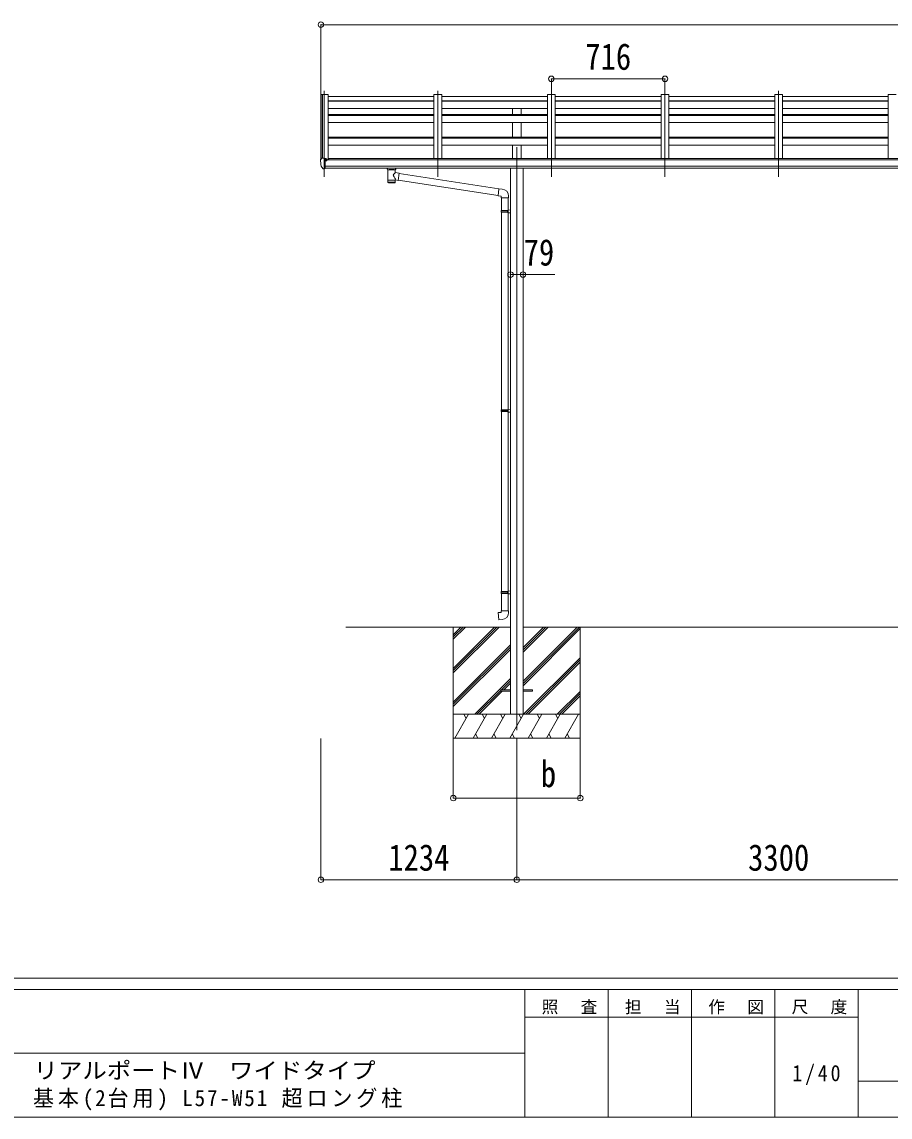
# Model space of a CAD drawing. Units: millimetres at full size. Extents: x -9783 to 9892, y -6828 to 6752.
# Drawn here: x 36 to 5506, y -6828 to 74 of the extents above; entities that cross this region are included whole.
import ezdxf
from ezdxf.enums import TextEntityAlignment as Align

# ---------------------------------------------------------------- set-up
doc = ezdxf.new("R2010")
doc.units = ezdxf.units.MM
doc.header["$LTSCALE"] = 35
doc.header["$PDMODE"] = 32
doc.header["$PDSIZE"] = 35
for name, color, linetype, lineweight in [('0-0_0', 7, 'Continuous', 9), ('0-1_本体', 4, 'Continuous', 9), ('0-2_部品', 7, 'Continuous', 9), ('0-8_PARTS2', 2, 'Continuous', 9), ('0-A_寸法', 6, 'Continuous', 9), ('F-0_240', 7, 'Continuous', 9)]:
    doc.layers.add(name, color=color, linetype=linetype, lineweight=lineweight)
doc.styles.add('ＭＳ ゴシック', font='')
doc.styles.get('ＭＳ ゴシック').set_extended_font_data('MS Gothic')

msp = doc.modelspace()

# ---------------------------------------------------------------- linework, layer by layer
at = {"layer": '0-0_0'}
for p, q in [((2078.08, -3739.42), (3114.58, -3739.42)), ((2754.08, -3739.42), (2754.08, -4439.42)), ((2754.08, -4000.15), (3014.81, -3739.42)), ((2754.08, -4014.29), (3028.96, -3739.42)), ((2754.08, -4028.44), (3043.1, -3739.42)), ((2754.08, -3816.31), (2830.96, -3739.42)), ((2754.08, -3802.16), (2816.82, -3739.42)), ((2754.08, -3788.02), (2802.68, -3739.42)), ((3193.58, -4081.15), (3535.31, -3739.42)), ((3193.58, -4095.29), (3549.46, -3739.42)), ((3193.58, -3897.3), (3351.46, -3739.42)), ((3193.58, -3883.16), (3337.32, -3739.42)), ((3193.58, -3869.02), (3323.18, -3739.42)), ((3193.58, -3739.42), (6414.58, -3739.42)), ((3193.58, -4109.44), (3554.08, -3748.94)), ((3554.08, -3739.42), (3554.08, -4439.42)), ((2754.08, -4212.28), (3114.58, -3851.79)), ((2754.08, -4226.43), (3114.58, -3865.93)), ((2754.08, -4240.57), (3114.58, -3880.07)), ((3197.44, -4289.42), (3554.08, -3932.79)), ((3211.58, -4289.42), (3554.08, -3946.93)), ((3225.73, -4289.42), (3554.08, -3961.07)), ((2889.07, -4289.42), (3114.58, -4063.92)), ((2903.22, -4289.42), (3054.08, -4138.56)), ((3057.73, -4134.91), (3114.58, -4078.06)), ((3071.87, -4134.91), (3114.58, -4092.2)), ((2917.36, -4289.42), (3062.87, -4143.91)), ((3409.57, -4289.42), (3554.08, -4144.92)), ((3423.72, -4289.42), (3554.08, -4159.06)), ((3437.86, -4289.42), (3554.08, -4173.2)), ((3554.08, -4289.42), (2754.08, -4289.42)), ((2764.37, -4439.42), (2850.97, -4289.42)), ((2835.97, -4315.41), (2820.97, -4289.42)), ((2879.84, -4439.42), (2966.44, -4289.42)), ((2951.44, -4315.41), (2936.44, -4289.42)), ((2995.31, -4439.42), (3081.91, -4289.42)), ((3066.91, -4315.41), (3051.91, -4289.42)), ((3110.78, -4439.42), (3197.38, -4289.42)), ((3182.38, -4315.41), (3167.38, -4289.42)), ((3226.25, -4439.42), (3312.85, -4289.42)), ((3297.85, -4315.41), (3282.85, -4289.42)), ((3341.72, -4439.42), (3428.32, -4289.42)), ((3398.32, -4289.42), (3413.32, -4315.41)), ((3457.19, -4439.42), (3543.8, -4289.42)), ((2894.84, -4413.45), (2909.84, -4439.42)), ((3010.31, -4413.44), (3025.31, -4439.42)), ((3125.78, -4413.44), (3140.78, -4439.42)), ((3241.25, -4413.45), (3256.25, -4439.42)), ((3356.72, -4413.45), (3371.72, -4439.42)), ((3472.19, -4413.45), (3487.19, -4439.42)), ((2754.08, -4439.42), (3554.08, -4439.42))]:
    msp.add_line(p, q, dxfattribs=at)
at = {"layer": '0-1_本体'}
for p, q in [((1920.09, -384.55), (1920.08, -790.19)), ((1921.03, -383.67), (1928.87, -383.26)), ((1929.08, -383.34), (1929.08, -783.65)), ((1929.16, -383.45), (1929.78, -385.07)), ((1965.08, -383.25), (1965.08, -793.83)), ((1965.08, -396.25), (2631.08, -396.25)), ((2631.08, -383.85), (2631.08, -787.12)), ((2681.08, -383.85), (2631.08, -383.85)), ((2681.08, -383.85), (2681.08, -787.12)), ((2681.08, -396.25), (3347.08, -396.25)), ((3347.08, -383.85), (3347.08, -787.12)), ((3397.08, -383.85), (3347.08, -383.85)), ((3397.08, -383.85), (3397.08, -787.12)), ((3397.08, -396.25), (4063.08, -396.25)), ((4063.08, -383.85), (4063.08, -783.43)), ((4113.08, -383.85), (4063.08, -383.85)), ((4113.08, -383.85), (4113.08, -783.43)), ((4113.08, -396.25), (4779.08, -396.25)), ((4779.08, -383.85), (4779.08, -783.43)), ((4829.08, -383.85), (4779.08, -383.85)), ((4829.08, -383.85), (4829.08, -783.43)), ((4829.08, -396.25), (5495.08, -396.25)), ((5495.08, -383.85), (5495.08, -783.43)), ((5545.08, -383.85), (5495.08, -383.85)), ((1965.08, -422.96), (2631.08, -422.96)), ((1965.08, -425.81), (2631.08, -425.81)), ((1965.08, -470.54), (2631.08, -470.54)), ((2681.08, -422.96), (3347.08, -422.96)), ((2681.08, -425.81), (3347.08, -425.81)), ((2681.08, -470.54), (3347.08, -470.54)), ((3126.58, -509.08), (3126.58, -470.39)), ((3181.58, -509.08), (3181.58, -470.39)), ((3397.08, -422.96), (4063.08, -422.96)), ((3397.08, -425.81), (4063.08, -425.81)), ((3397.08, -470.54), (4063.08, -470.54)), ((4113.08, -422.96), (4779.08, -422.96)), ((4113.08, -425.81), (4779.08, -425.81)), ((4113.08, -470.54), (4779.08, -470.54)), ((4829.08, -422.96), (5495.08, -422.96)), ((4829.08, -425.81), (5495.08, -425.81)), ((4829.08, -470.54), (5495.08, -470.54)), ((1965.08, -509.23), (2631.08, -509.23)), ((1965.08, -514.52), (2631.08, -514.52)), ((2681.08, -509.23), (3347.08, -509.23)), ((2681.08, -514.52), (3347.08, -514.52)), ((3397.08, -509.23), (4063.08, -509.23)), ((3397.08, -514.52), (4063.08, -514.52)), ((4113.08, -509.23), (4779.08, -509.23)), ((4113.08, -514.52), (4779.08, -514.52)), ((4829.08, -509.23), (5495.08, -509.23)), ((4829.08, -514.52), (5495.08, -514.52)), ((1965.08, -558.6), (2631.08, -558.6)), ((2681.08, -558.6), (3347.08, -558.6)), ((3126.58, -652), (3126.58, -558.45)), ((3181.58, -652), (3181.58, -558.45)), ((3397.08, -558.6), (4063.08, -558.6)), ((4113.08, -558.6), (4779.08, -558.6)), ((4829.08, -558.6), (5495.08, -558.6)), ((1965.08, -652.16), (2631.08, -652.16)), ((1965.08, -658.95), (2631.08, -658.95)), ((2681.08, -652.16), (3347.08, -652.16)), ((2681.08, -658.95), (3347.08, -658.95)), ((3397.08, -652.16), (4063.08, -652.16)), ((3397.08, -658.95), (4063.08, -658.95)), ((4113.08, -652.16), (4779.08, -652.16)), ((4113.08, -658.95), (4779.08, -658.95)), ((4829.08, -652.16), (5495.08, -652.16)), ((4829.08, -658.95), (5495.08, -658.95)), ((1965.08, -702.5), (2631.08, -702.5)), ((2681.08, -702.5), (3347.08, -702.5)), ((3126.58, -786.97), (3126.58, -702.35)), ((3181.58, -786.97), (3181.58, -702.35)), ((3397.08, -702.5), (4063.08, -702.5)), ((4113.08, -702.5), (4779.08, -702.5)), ((4829.08, -702.5), (5495.08, -702.5)), ((7661.58, -793.83), (1946.58, -793.83)), ((1970.08, -793.83), (1970.08, -787.12)), ((7638.08, -787.12), (1970.08, -787.12)), ((1946.58, -835.05), (7661.58, -835.05)), ((7661.58, -846.9), (1946.58, -846.82)), ((3114.58, -846.84), (3114.58, -4289.42)), ((3193.58, -846.84), (3193.58, -4289.42))]:
    msp.add_line(p, q, dxfattribs=at)
msp.add_lwpolyline([(1929.78, -783.65), (1929.78, -383.25), (1965.08, -383.25)], dxfattribs=at)
msp.add_circle((1954.06, -798.56), 3, dxfattribs=at)
for centre, radius, start, end in [((1921.08, -384.67), 1, 93, 173.32986), ((1928.88, -383.56), 0.301, 21.06327, 92.86679)]:
    msp.add_arc(centre, radius, start, end, dxfattribs=at)
at = {"layer": '0-2_部品'}
for p, q in [((1918.08, -793.06), (1918.08, -793.69)), ((1924.99, -784.26), (1920.93, -790.07)), ((1928.08, -783.69), (1925.75, -783.83)), ((1940.08, -783.69), (1928.08, -783.69)), ((1941.58, -784.61), (1940.08, -784.61)), ((1946.58, -793.42), (1940.08, -793.03)), ((1941.58, -784.61), (1941.58, -790.78)), ((1951.26, -786.11), (1941.58, -785.38)), ((1941.58, -788.38), (1955.58, -788.43)), ((1946.58, -790.78), (1941.58, -790.78)), ((1946.58, -848.99), (1946.58, -790.78)), ((1951.06, -798.61), (1951.58, -798.61)), ((1951.26, -786.11), (1951.43, -786.12)), ((1951.43, -786.12), (1951.58, -786.16)), ((1951.58, -786.16), (1951.73, -786.2)), ((1951.58, -798.61), (1951.88, -798.61)), ((1951.73, -786.2), (1951.85, -786.25)), ((1951.85, -786.25), (1951.95, -786.31)), ((1951.88, -797.42), (1951.88, -798.61)), ((1951.88, -798.61), (1956.58, -798.61)), ((1951.95, -786.31), (1952.02, -786.38)), ((1952.02, -786.38), (1952.07, -786.45)), ((1952.07, -786.45), (1952.08, -786.52)), ((1952.08, -788.42), (1952.08, -786.52)), ((1956.58, -789.54), (1956.58, -793.5)), ((1956.58, -796.99), (1956.58, -798.61)), ((1956.58, -798.61), (1957.06, -798.61)), ((1932.46, -850.38), (1922.71, -835)), ((1938.58, -852.1), (1934.87, -851.87)), ((1940.08, -838.3), (1943.25, -837.89)), ((1946.58, -848.99), (1941.08, -848.99)), ((1943.25, -837.89), (1946.58, -837.46)), ((2338.58, -853), (2338.58, -846.88)), ((2342.68, -857.5), (2342.67, -937.79)), ((2388.48, -875.07), (2388.48, -857.49)), ((2413.7, -878.98), (2388.48, -875.07)), ((2392.58, -853), (2392.58, -846.88)), ((2413.7, -878.98), (2406.68, -924.24)), ((3040.54, -978.29), (2413.39, -880.99)), ((2388.5, -937.79), (2388.48, -921.16)), ((2388.48, -921.41), (2406.68, -924.24)), ((3036.87, -1020.22), (2406.95, -922.5)), ((3061.5, -978.67), (3040.67, -976.85)), ((3056.58, -1034.42), (3102.58, -1034.42)), ((3058.58, -1034.42), (3058.58, -1113.68)), ((3100.58, -1034.42), (3100.58, -1111.12)), ((3102.58, -1034.42), (3102.58, -1023.5)), ((3056.58, -1115.68), (3057.58, -1113.68)), ((3056.58, -1115.68), (3100.58, -1115.68)), ((3056.58, -1115.68), (3056.58, -1123.68)), ((3056.58, -1123.68), (3100.58, -1123.68)), ((3056.58, -1123.68), (3057.58, -1125.68)), ((3057.58, -1113.68), (3100.58, -1113.68)), ((3057.58, -1125.68), (3100.58, -1125.68)), ((3058.58, -1125.68), (3058.58, -2369.86)), ((3096.11, -1115.68), (3095.68, -1113.68)), ((3098.58, -1111.18), (3114.58, -1110.71)), ((3098.58, -1113.18), (3098.58, -1111.18)), ((3098.58, -1113.18), (3100.58, -1113.18)), ((3098.58, -1128.18), (3098.58, -1126.18)), ((3098.58, -1128.18), (3114.58, -1128.65)), ((3100.58, -1128.23), (3100.58, -2367.3)), ((3114.58, -1110.71), (3114.58, -1128.65)), ((3056.58, -2371.86), (3057.58, -2369.86)), ((3056.58, -2371.86), (3100.58, -2371.86)), ((3056.58, -2371.86), (3056.58, -2379.86)), ((3056.58, -2379.86), (3100.58, -2379.86)), ((3056.58, -2379.86), (3057.58, -2381.86)), ((3057.58, -2369.86), (3100.58, -2369.86)), ((3057.58, -2381.86), (3100.58, -2381.86)), ((3058.58, -2381.86), (3058.58, -3515.02)), ((3096.11, -2371.86), (3095.68, -2369.86)), ((3098.58, -2367.36), (3114.58, -2366.89)), ((3098.58, -2369.36), (3098.58, -2367.36)), ((3098.58, -2369.36), (3100.58, -2369.36)), ((3098.58, -2384.36), (3098.58, -2382.36)), ((3098.58, -2384.36), (3114.58, -2384.83)), ((3100.58, -2384.42), (3100.58, -3512.46)), ((3114.58, -2366.89), (3114.58, -2384.83)), ((3056.58, -3517.02), (3057.58, -3515.02)), ((3056.58, -3517.02), (3100.58, -3517.02)), ((3056.58, -3517.02), (3056.58, -3525.02)), ((3057.58, -3515.02), (3100.58, -3515.02)), ((3096.11, -3517.02), (3095.68, -3515.02)), ((3098.58, -3512.52), (3114.58, -3512.05)), ((3098.58, -3514.52), (3098.58, -3512.52)), ((3098.58, -3514.52), (3100.58, -3514.52)), ((3114.58, -3512.05), (3114.58, -3529.99)), ((3056.58, -3525.02), (3100.58, -3525.02)), ((3056.58, -3525.02), (3057.58, -3527.02)), ((3057.58, -3527.02), (3100.58, -3527.02)), ((3058.58, -3527.02), (3058.58, -3637.02)), ((3098.58, -3529.52), (3098.58, -3527.52)), ((3098.58, -3529.52), (3114.58, -3529.99)), ((3100.58, -3529.58), (3100.58, -3637.02)), ((3056.58, -3637.02), (3102.58, -3637.02)), ((3056.58, -3647.02), (3056.58, -3637.02)), ((3102.58, -3637.02), (3102.58, -3647.94))]:
    msp.add_line(p, q, dxfattribs=at)
at = {"layer": '0-2_部品', "color": 4}
for p, q in [((3054.08, -4134.91), (3114.58, -4134.91)), ((3054.08, -4134.91), (3054.08, -4143.91)), ((3193.58, -4134.91), (3254.08, -4134.91)), ((3254.08, -4134.91), (3254.08, -4143.91)), ((3054.08, -4143.91), (3114.58, -4143.91)), ((3193.58, -4143.91), (3254.08, -4143.91))]:
    msp.add_line(p, q, dxfattribs=at)
at = {"layer": '0-2_部品'}
for points in [[(1938.58, -852.1), (1940.08, -852.19), (1940.08, -783.69)], [(1940.08, -849.99), (1940.58, -849.99), (1941.08, -848.99)], [(2338.62, -853.06), (2338.6, -852.7), (2338.84, -851.74), (2339.36, -850.86), (2340.17, -850.02), (2341.28, -849.22), (2342.68, -848.5)], [(2338.62, -852.94), (2338.6, -853.3), (2338.84, -854.26), (2339.36, -855.14), (2340.17, -855.98), (2341.28, -856.77), (2342.68, -857.5)], [(2388.48, -848.51), (2388.71, -848.6), (2390.07, -849.34), (2391.18, -850.19), (2391.94, -851.05), (2392.4, -851.95), (2392.57, -852.84)], [(2388.48, -857.49), (2388.71, -857.39), (2390.07, -856.66), (2391.18, -855.81), (2391.94, -854.95), (2392.4, -854.05), (2392.57, -853.16)], [(3040.67, -976.85), (3036.66, -1022.68), (3056.58, -1024.42), (3056.58, -1034.42)], [(3096.11, -1115.68), (3096.11, -1123.68), (3095.68, -1125.68)], [(3098.58, -1126.18), (3100.58, -1126.18), (3100.58, -1113.18)], [(3096.11, -2371.86), (3096.11, -2379.86), (3095.68, -2381.86)], [(3098.58, -2382.36), (3100.58, -2382.36), (3100.58, -2369.36)], [(3096.11, -3517.02), (3096.11, -3525.02), (3095.68, -3527.02)], [(3098.58, -3527.52), (3100.58, -3527.52), (3100.58, -3514.52)], [(3061.5, -3692.77), (3040.67, -3694.59), (3036.66, -3648.77), (3056.58, -3647.02)]]:
    msp.add_lwpolyline(points, dxfattribs=at)
for centre, radius, start, end in [((1921.08, -793.06), 3, 93, 180), ((2110.57, -793.69), 192.49, 180.0008, 192.1233), ((1925.81, -784.83), 1, 93.5, 145), ((1954.08, -798.61), 2.5, 151.64236, 180), ((1954.08, -798.61), 2.5, 0, 151.64236), ((1925.31, -833.5), 3, 191.83348, 210), ((1935.06, -848.88), 3, 210, 266.5), ((2355.65, -898.22), 51.38, 92.46126, 104.61963), ((2375.54, -898.22), 51.38, 75.38037, 87.53874), ((3057.58, -1023.5), 45, 0, 85), ((3057.58, -3647.94), 45, 275, 0)]:
    msp.add_arc(centre, radius, start, end, dxfattribs=at)
for centre, major_axis, ratio, start_param, end_param in [((1955.58, -789.54), (-0.02, 1.1), 0.906239, 4.6917496, 6.2625459), ((2365.58, -858.69), (-22.91, -0.42), 0.072511, 4.711586, 6.2823824), ((2365.61, -857.06), (-22.91, -0.42), 0.072511, 4.711586, 6.2823824), ((2365.56, -857.07), (22.92, -0.42), 0.07247, 0.0008089, 1.5716053), ((2365.56, -858.69), (22.92, -0.42), 0.07247, 0.0008089, 1.5716053), ((2365.58, -894.62), (-22.81, 26.62), 0.234429, 3.1563334, 4.5976381), ((2368.14, -897.27), (20.32, 22.25), 0.045535, 4.9756507, 6.2441899), ((2376.58, -853), (16, 0), 0.361356, 0, 0.0194874), ((2376.58, -853), (16, 0), 0.361356, 6.2636979, 6.2831853), ((2365.58, -937.79), (22.92, 0), 0.101955, 6.2829723, 9.4248207), ((2365.58, -937.79), (22.92, 0), 0.101955, 3.1415499, 6.2833984), ((2365.58, -925.35), (22.91, 0), 0.122865, 6.2831853, 9.424778)]:
    msp.add_ellipse(centre, major_axis=major_axis, ratio=ratio, start_param=start_param, end_param=end_param, dxfattribs=at)
at = {"layer": '0-8_PARTS2'}
for p, q in [((1940.08, -903.02), (1940.08, -359.17)), ((2656.08, -903.02), (2656.08, -359.17)), ((3372.08, -903.02), (3372.08, -359.17)), ((4088.08, -903.02), (4088.08, -359.17)), ((4804.08, -903.02), (4804.08, -359.17)), ((3154.08, -714.21), (3154.08, -4389.44))]:
    msp.add_line(p, q, dxfattribs=at)
at = {"layer": '0-A_寸法'}
for p, q in [((1920.09, 56.99), (1920.09, -398.59)), ((1920.09, 56.99), (7688.08, 56.99)), ((3372.08, -284.45), (3372.08, -402.06)), ((3372.08, -284.45), (4088.08, -284.45)), ((4088.08, -284.45), (4088.08, -402.06)), ((3114.58, -1518.17), (3193.58, -1518.17)), ((3193.58, -1518.17), (3393.58, -1518.17)), ((1920.09, -5332.3), (1920.09, -4442.91)), ((2754.08, -4817.32), (2754.08, -4442.91)), ((3154.08, -5332.3), (3154.08, -4442.91)), ((3554.08, -4817.32), (3554.08, -4442.91)), ((2754.08, -4817.32), (3554.08, -4817.32)), ((1920.09, -5332.3), (3154.08, -5332.3)), ((3154.08, -5332.3), (6454.08, -5332.3))]:
    msp.add_line(p, q, dxfattribs=at)
for p in [(1920.09, 56.99), (3372.08, -284.45), (4088.08, -284.45), (3114.58, -1518.17), (3193.58, -1518.17), (2754.08, -4817.32), (3554.08, -4817.32), (1920.09, -5332.3), (3154.08, -5332.3)]:
    msp.add_point(p, dxfattribs=at)
at = {"layer": 'F-0_240', "color": 5}
for p, q in [((-9783.03, -5953.1), (9396.97, -5953.1)), ((-9783.03, -6023.1), (6285.75, -6023.1)), ((3205.75, -6023.1), (3205.75, -6828.1)), ((3730.75, -6023.1), (3730.75, -6828.1)), ((4255.75, -6023.1), (4255.75, -6828.1)), ((4780.75, -6023.1), (4780.75, -6828.1)), ((5305.75, -6023.1), (5305.75, -6828.1)), ((3205.75, -6198.1), (5305.75, -6198.1)), ((-3969.25, -6425.6), (3205.75, -6425.6)), ((5305.75, -6600.6), (6285.75, -6600.6)), ((-9783.03, -6828.1), (9396.97, -6828.1))]:
    msp.add_line(p, q, dxfattribs=at)

# ---------------------------------------------------------------- texts
at = {"layer": '0-A_寸法', "color": 7, "style": 'ＭＳ ゴシック', "width": 0.85}
for s, p in [('716', (3585.71, -277.45)), ('79', (3197.33, -1511.17)), ('b', (3305.96, -4798.32)), ('1234', (2344.59, -5325.3)), ('3300', (4611.58, -5325.3))]:
    msp.add_text(s, height=166.8, dxfattribs=at).set_placement(p, align=Align.BOTTOM_LEFT)
at = {"layer": 'F-0_240', "style": 'ＭＳ ゴシック', "width": 1.1}
msp.add_text('リアルポートⅣ\u3000ワイドタイプ', height=102.6, dxfattribs=at).set_placement((109.35, -6616.22), align=Align.BOTTOM_LEFT)
at = {"layer": 'F-0_240', "attachment_point": 7, "style": 'ＭＳ ゴシック'}
for s, insert, char_height in [('\\T1.17;照\u3000査', (3310.76, -6180.6), 76.98), ('\\T1.17;担\u3000当', (3835.76, -6180.6), 76.98), ('\\T1.17;作\u3000図', (4360.75, -6180.6), 76.98), ('\\T1.17;尺\u3000度', (4885.76, -6180.6), 76.98), ('\\T1.28;\\W0.9;1/40', (4890.13, -6626.85), 102.6), ('\\T1.18;\\W0.95;基本(2台用)\\~L57-W51\\~超ロング柱', (105.77, -6786.55), 102.6)]:
    msp.add_mtext(s, dxfattribs=dict(at, insert=insert, char_height=char_height))

doc.saveas('drawing.dxf')
